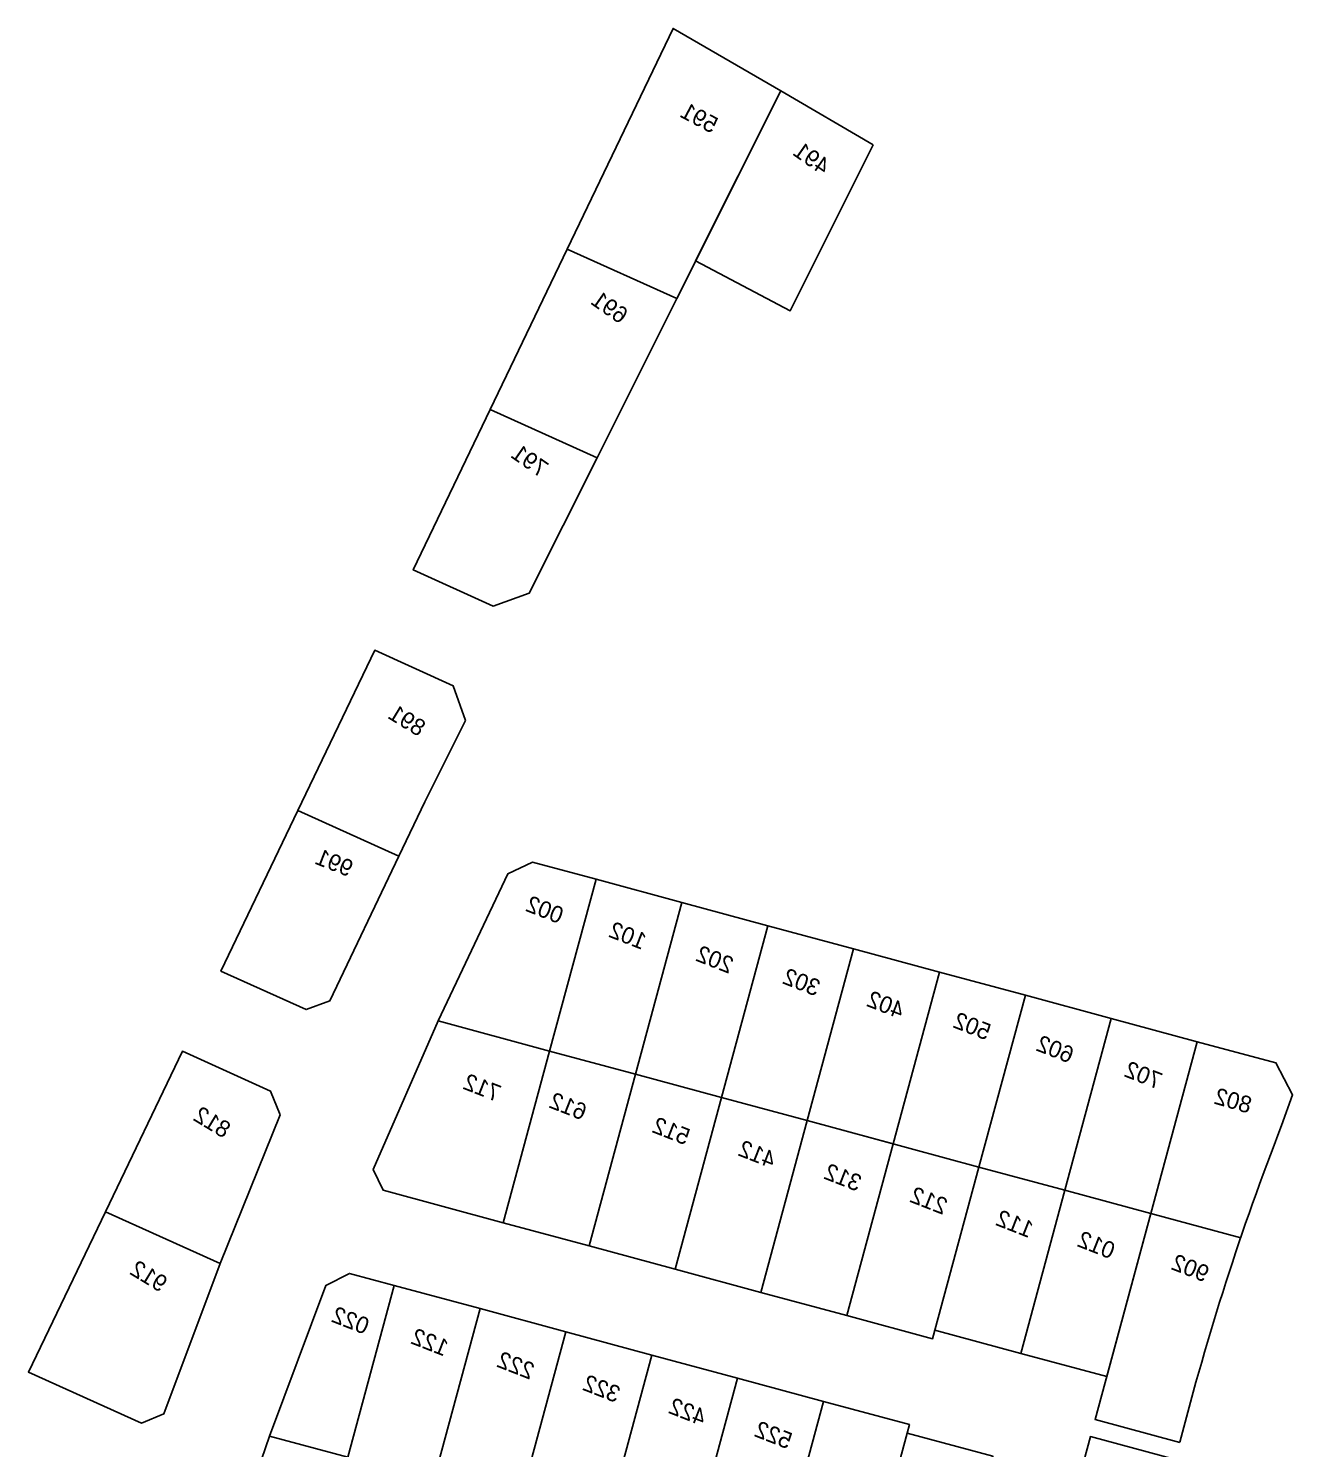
# Model space of a CAD drawing. Header units: metres. Extents: x 636710 to 637140, y 3301541 to 3301974.
# Drawn here: x 636783.7 to 636925.8, y 3301814.8 to 3301974.5 of the extents above; entities that cross this region are included whole.
import ezdxf

# ---------------------------------------------------------------- set-up
doc = ezdxf.new("R2010")
doc.units = ezdxf.units.M
doc.layers.add('ADim-tarh', color=252, linetype='Continuous')
doc.layers.add('poly', color=40, linetype='Continuous')
doc.styles.add('STYLE1', font='naskhd.shx', dxfattribs={"height": 0.7})

msp = doc.modelspace()

# ---------------------------------------------------------------- linework, layer by layer
at = {"layer": 'poly'}
for points in [[(636868.25, 3301967.42), (636856.15, 3301974.46), (636844.24, 3301949.63), (636856.56, 3301944.07), (636868.25, 3301967.42)], [(636878.64, 3301961.37), (636868.25, 3301967.42), (636858.68, 3301948.31), (636869.29, 3301942.69), (636878.64, 3301961.37)], [(636844.24, 3301949.63), (636835.59, 3301931.59), (636847.6, 3301926.17), (636856.56, 3301944.07)], [(636835.59, 3301931.59), (636826.93, 3301913.56), (636835.9, 3301909.5), (636839.98, 3301910.95), (636847.6, 3301926.17)], [(636832.81, 3301896.64), (636831.42, 3301900.55), (636822.61, 3301904.54), (636813.95, 3301886.5), (636825.32, 3301881.37), (636828.25, 3301887.51), (636832.81, 3301896.64)], [(636813.95, 3301886.5), (636805.3, 3301868.46), (636814.89, 3301864.13), (636817.57, 3301865.11), (636825.32, 3301881.37)], [(636847.48, 3301878.78), (636840.35, 3301880.7), (636837.57, 3301879.41), (636829.75, 3301862.85), (636842.26, 3301859.47)], [(636857.13, 3301876.17), (636847.48, 3301878.78), (636842.26, 3301859.47), (636851.92, 3301856.86)], [(636857.13, 3301876.17), (636846.7, 3301837.55), (636856.36, 3301834.95)], [(636866.79, 3301873.56), (636857.13, 3301876.17)], [(636866.79, 3301873.56), (636856.36, 3301834.95), (636866.01, 3301832.34), (636871.23, 3301851.65)], [(636876.44, 3301870.95), (636866.79, 3301873.56)], [(636880.88, 3301849.04), (636886.09, 3301868.35), (636876.44, 3301870.95), (636871.23, 3301851.65), (636890.53, 3301846.43)], [(636895.75, 3301865.74), (636886.09, 3301868.35)], [(636905.4, 3301863.13), (636895.75, 3301865.74), (636890.53, 3301846.43), (636900.19, 3301843.82), (636905.4, 3301863.13)], [(636829.75, 3301862.85), (636822.41, 3301846.16), (636823.53, 3301843.81), (636837.05, 3301840.16)], [(636915.06, 3301860.52), (636905.4, 3301863.13), (636900.19, 3301843.82), (636909.84, 3301841.22)], [(636811.98, 3301852.28), (636810.9, 3301854.96), (636800.97, 3301859.45), (636792.32, 3301841.41), (636805.21, 3301835.58), (636811.98, 3301852.28)], [(636842.26, 3301859.47), (636837.05, 3301840.16), (636846.7, 3301837.55)], [(636851.92, 3301856.86), (636861.57, 3301854.25)], [(636861.57, 3301854.25), (636871.23, 3301851.65)], [(636880.88, 3301849.04), (636871.23, 3301851.65), (636866.01, 3301832.34), (636875.66, 3301829.73), (636880.88, 3301849.04)], [(636875.66, 3301829.73), (636885.32, 3301827.12), (636890.53, 3301846.43)], [(636885.58, 3301828.09), (636895.23, 3301825.48), (636900.19, 3301843.82), (636890.53, 3301846.43)], [(636792.32, 3301841.41), (636783.66, 3301823.37), (636796.38, 3301817.63), (636798.9, 3301818.68), (636805.21, 3301835.58)], [(636895.23, 3301825.48), (636904.89, 3301822.87), (636909.84, 3301841.22)], [(636824.79, 3301833.11), (636819.75, 3301834.47), (636817.12, 3301833.12), (636810.77, 3301816.18), (636819.57, 3301813.81)], [(636824.79, 3301833.11), (636814.36, 3301794.5), (636824.01, 3301791.89)], [(636834.44, 3301830.51), (636824.79, 3301833.11)], [(636834.44, 3301830.51), (636824.01, 3301791.89), (636833.66, 3301789.28), (636838.88, 3301808.59), (636829.23, 3301811.2)], [(636829.23, 3301811.2), (636838.88, 3301808.59), (636844.09, 3301827.9), (636834.44, 3301830.51)], [(636853.75, 3301825.29), (636844.09, 3301827.9), (636838.88, 3301808.59), (636848.53, 3301805.98)], [(636863.4, 3301822.68), (636853.75, 3301825.29), (636848.53, 3301805.98), (636858.19, 3301803.38)], [(636873.06, 3301820.08), (636863.4, 3301822.68), (636858.19, 3301803.38), (636867.84, 3301800.77)], [(636882.45, 3301816.5), (636882.71, 3301817.47), (636873.06, 3301820.08), (636867.84, 3301800.77), (636877.5, 3301798.16)], [(636887.15, 3301795.55), (636892.1, 3301813.9), (636882.45, 3301816.5), (636877.5, 3301798.16), (636896.8, 3301792.95)], [(636810.77, 3301816.18), (636804.92, 3301799.11), (636806.21, 3301796.7), (636814.36, 3301794.5)]]:
    msp.add_lwpolyline(points, dxfattribs=at)
for points in [[(636924.54, 3301851.09), (636925.79, 3301854.53), (636923.92, 3301858.13), (636915.06, 3301860.52), (636909.84, 3301841.22), (636919.96, 3301838.48, -0.010679)], [(636909.84, 3301841.22), (636903.58, 3301818.05), (636913.11, 3301815.47, -0.019121)], [(636912.62, 3301813.53), (636903.06, 3301816.12), (636896.8, 3301792.95), (636907.65, 3301790.02), (636908.6, 3301795.09, -0.015033), (636912.62, 3301813.53)]]:
    msp.add_lwpolyline(points, format="xyb", dxfattribs=at)
msp.add_arc((637217.27, 3301737.48), 314, 158.7884, 165.6176, dxfattribs=at)

# ---------------------------------------------------------------- texts
at = {"layer": 'ADim-tarh', "style": 'STYLE1', "text_generation_flag": 2}
for s, rotation, p in [('591', 332.0167, (636860.51, 3301962.6)), ('491', 325.1123, (636872.93, 3301957.9)), ('691', 325.1123, (636850.22, 3301941.14)), ('791', 325.1123, (636841.23, 3301923.9)), ('891', 328.7304, (636827.56, 3301894.77)), ('991', 338.6128, (636819.67, 3301879.03)), ('002', 338.6128, (636843.33, 3301873.74)), ('102', 338.6128, (636852.67, 3301870.83)), ('202', 338.6128, (636862.46, 3301868.14)), ('302', 338.6128, (636872.21, 3301865.59)), ('402', 338.6128, (636881.66, 3301863.05)), ('502', 338.6128, (636891.38, 3301860.65)), ('602', 338.6128, (636900.72, 3301858.05)), ('702', 338.6128, (636910.63, 3301855.14)), ('712', 338.6128, (636836.29, 3301853.74)), ('802', 344.0481, (636920.87, 3301852.43)), ('612', 338.6128, (636845.96, 3301851.64)), ('812', 328.7304, (636805.64, 3301849.6)), ('512', 338.6128, (636857.55, 3301848.86)), ('412', 338.6128, (636867.21, 3301846.25)), ('312', 338.6128, (636876.86, 3301843.64)), ('212', 338.6128, (636886.52, 3301841.03)), ('112', 338.6128, (636896.17, 3301838.42)), ('012', 338.6128, (636905.34, 3301836.04)), ('912', 328.7304, (636798.51, 3301832.29)), ('902', 338.6128, (636915.91, 3301833.45)), ('022', 338.6128, (636821.49, 3301827.56)), ('122', 338.6128, (636830.42, 3301825.11)), ('222', 338.6128, (636840.08, 3301822.5)), ('322', 338.6128, (636849.73, 3301819.89)), ('422', 338.6128, (636859.39, 3301817.29)), ('522', 338.6128, (636869.04, 3301814.68))]:
    msp.add_text(s, height=1.875, rotation=rotation, dxfattribs=at).set_placement(p)

doc.saveas('drawing.dxf')
